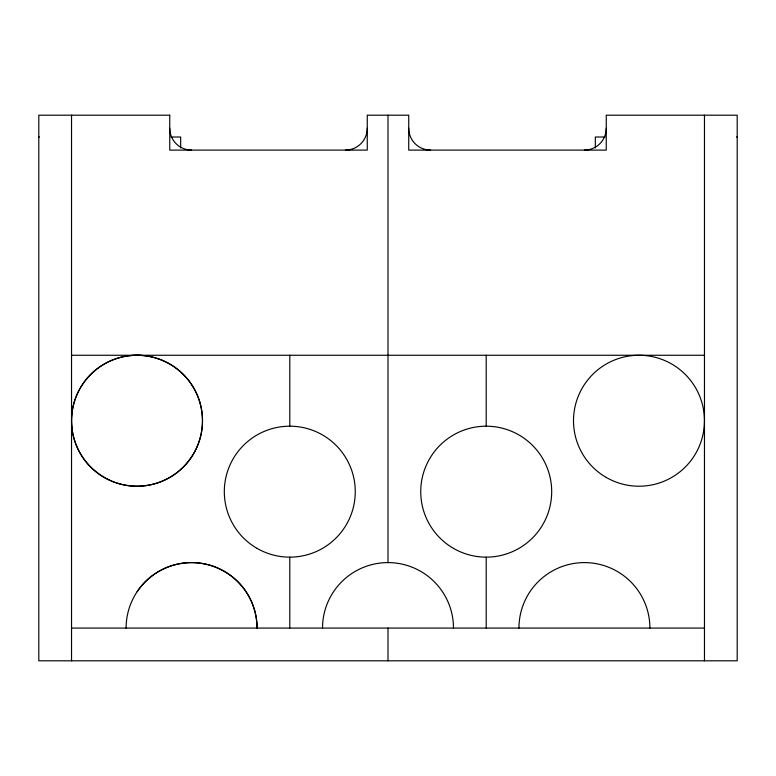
<?xml version="1.0" encoding="UTF-8"?>
<svg xmlns="http://www.w3.org/2000/svg" width="776" height="776" viewBox="0 0 776 776"><rect width="100%" height="100%" fill="white"/><g stroke="black" fill="none" stroke-linecap="round" stroke-linejoin="round"><path stroke-width="1.16" d="M38.8 137.012L39.43 137.012M170.963 137.012L180.662 137.012L180.662 147.925M605.038 137.012L595.337 137.012L595.337 147.925M736.569 137.012L737.2 137.012M71.537 355.262L704.462 355.262M71.537 628.075L704.462 628.075M704.462 115.188L704.462 660.812M486.212 355.262L486.212 426.199M486.212 557.149L486.212 628.075M388 115.188L388 562.6A65.475 65.475 0 0 0 322.525 628.075M388 628.075L388 660.812M289.787 355.262L289.787 426.199M289.787 557.149L289.787 628.075M71.537 115.188L71.537 660.812M606.25 128.282A21.825 21.825 0 0 1 584.425 150.107M191.575 150.107A21.825 21.825 0 0 1 169.75 128.282M367.261 128.282A21.825 21.825 0 0 1 345.436 150.107M430.564 150.107A21.825 21.825 0 0 1 408.729 128.282M388 562.6A65.475 65.475 0 0 1 453.475 628.075M126.1 628.075A65.475 65.475 0 0 1 191.575 562.6A65.475 65.475 0 0 1 257.05 628.075A65.475 65.475 0 0 0 137.139 591.7M518.95 628.075A65.475 65.475 0 0 1 584.425 562.6A65.475 65.475 0 0 1 649.9 628.075M169.75 115.188L38.8 115.188L38.8 660.812L737.2 660.812L737.2 115.188L606.25 115.188L606.25 150.107L408.739 150.107L408.739 115.188L367.261 115.188L367.261 150.107L169.75 150.107L169.75 115.188M257.05 548.37A65.475 65.475 0 0 0 355.262 491.674A65.475 65.475 0 0 0 257.05 434.967A65.475 65.475 0 0 0 257.05 548.37M453.475 548.37A65.475 65.475 0 0 0 551.688 491.674A65.475 65.475 0 0 0 453.475 434.967A65.475 65.475 0 0 0 453.475 548.37M104.275 477.444A65.475 65.475 0 0 0 202.487 420.738A65.475 65.475 0 0 0 104.275 364.031A65.475 65.475 0 0 0 104.275 477.444A65.475 65.475 0 0 0 202.487 420.738A65.475 65.475 0 0 0 104.275 364.031A65.475 65.475 0 0 0 104.275 477.444M606.25 477.444A65.475 65.475 0 0 0 704.462 420.738A65.475 65.475 0 0 0 606.25 364.031A65.475 65.475 0 0 0 606.25 477.444"/></g></svg>
